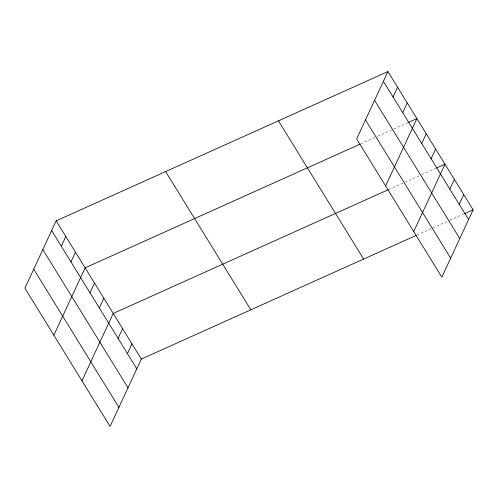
<?xml version="1.0" encoding="UTF-8"?>
<svg xmlns="http://www.w3.org/2000/svg" width="498" height="498" viewBox="0 0 498 498"><rect width="100%" height="100%" fill="white"/><g stroke="black" fill="none" stroke-linecap="round" stroke-linejoin="round"><path stroke-width="0.37" stroke-dasharray="2.49 1.87" d="M360.739 143.841L374.776 137.523M377.584 136.259L393.022 129.318M393.725 129.001L407.756 122.682M388.845 189.452L404.289 182.505M404.986 182.193L421.127 174.929M421.831 174.617L435.868 168.299M416.957 235.068L449.24 220.546M449.943 220.228L463.974 213.916"/><path stroke-width="0.75" d="M387.923 71.581L356.655 138.936L441.838 277.168L473.1 209.814L387.923 71.581L56.162 220.832L24.9 288.186L110.077 426.419L141.345 359.064L416.253 235.386M61.304 246.23L65.817 236.5M70.959 261.892L75.472 252.169M53.859 335.185L85.127 267.831L360.035 144.152M89.982 292.762L94.496 283.038M99.351 307.969L103.864 298.24M81.971 380.802L113.233 313.447L388.147 189.769M118.088 338.379L122.601 328.655M127.457 353.586L131.976 343.857M393.059 96.973L397.572 87.25M402.714 112.641L407.227 102.912M385.62 185.935L416.882 118.58L408.46 122.371M421.738 143.511L426.251 133.788M431.106 158.719L435.619 148.989M413.726 231.551L444.994 164.197L436.572 167.982M449.843 189.128L454.363 179.398M459.218 204.336L463.731 194.606M464.678 213.598L473.1 209.814M383.404 81.311L468.587 219.537M374.577 100.328L459.76 238.554M365.482 119.918L450.665 258.151M278.444 120.833L363.621 259.066M165.647 171.58L250.824 309.812M56.162 220.832L141.345 359.064M51.649 230.562L136.826 368.788M42.822 249.579L127.998 387.805M33.727 269.169L118.904 407.401"/></g></svg>
